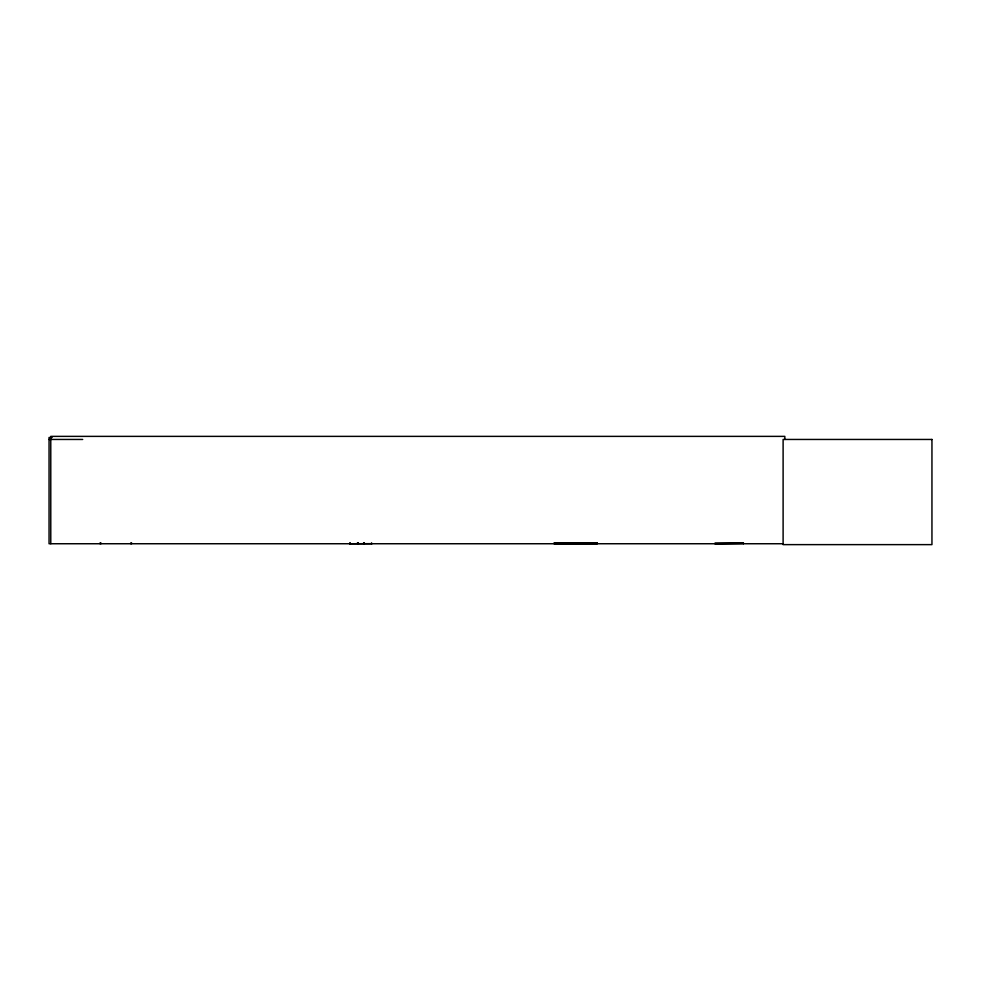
<?xml version="1.0" encoding="UTF-8"?>
<svg xmlns="http://www.w3.org/2000/svg" width="981" height="981" viewBox="0 0 981 981"><rect width="100%" height="100%" fill="white"/><g stroke="black" fill="none" stroke-linecap="round" stroke-linejoin="round"><path stroke-width="1.47" d="M714.879 543.707L743.463 543.266L714.891 543.266M743.451 543.707L743.439 542.898M554.253 543.364L597.098 543.327M349.604 543.744L372.02 543.658M349.935 543.633L349.996 542.947M52.116 437.477L49.05 437.477L49.05 543.744L783.304 543.744M49.05 439.451L82.698 439.451M714.891 543.462L743.463 543.462M358.004 543.609L357.991 542.652M784.837 439.451L784.837 436.373L50.779 436.373L50.779 543.744M371.603 542.873L371.603 543.744M364.123 542.652L364.123 543.744M363.657 542.652L363.706 543.744M357.93 542.873L357.93 543.744M357.513 542.652L357.513 543.744M350.045 542.873L350.045 543.744M131.601 542.873L131.601 543.744M130.731 542.873L130.731 543.744M100.92 542.873L100.92 543.744M100.05 542.873L100.05 543.744M554.375 543.045L554.363 543.744L554.375 543.045M597.098 543.045L596.975 543.707L554.24 543.682L554.253 543.045L597.098 543.045L597.086 543.744L596.975 543.045M931.95 439.451L783.108 439.451L783.108 544.627L931.95 544.627L931.95 439.451"/></g></svg>
